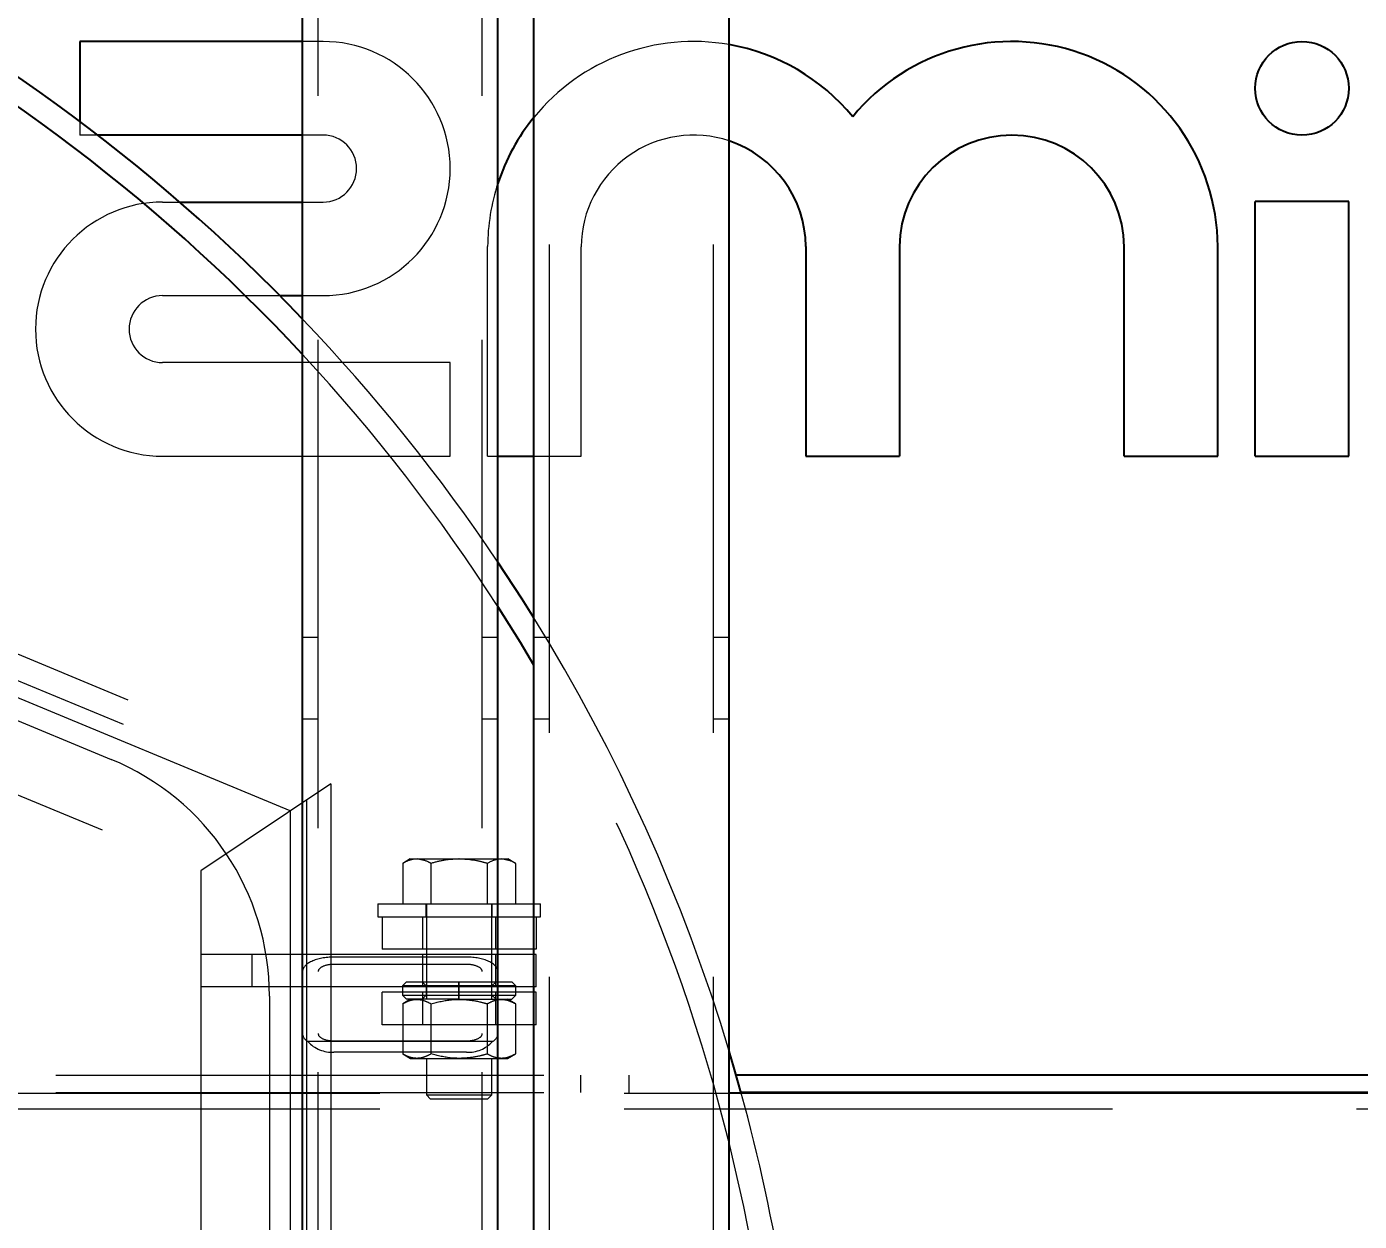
# Model space of a CAD drawing. Header units: millimetres. Extents: x 1293 to 41893, y 1011 to 26911.
# Drawn here: x 13609.4 to 13782.7, y 6702.2 to 6857.6 of the extents above; entities that cross this region are included whole.
import ezdxf

# ---------------------------------------------------------------- set-up
doc = ezdxf.new("R2010")
doc.units = ezdxf.units.MM
doc.header["$LTSCALE"] = 50
doc.linetypes.add('HIDDEN', pattern=[1.905, 1.27, -0.635])
doc.layers.add('CAPA_1', color=7, linetype='Continuous')
doc.styles.add('SLDTEXTSTYLE0', font='TXT', dxfattribs={"width": 0.75})
doc.dimstyles.new('SLDDIMSTYLE0', dxfattribs={"dimtxt": 100, "dimasz": 100, "dimexe": 0, "dimexo": 0.0625, "dimgap": 25, "dimtad": 2, "dimdec": 0, "dimlfac": 1.5, "dimrnd": 1e-09, "dimzin": 12, "dimdsep": 46, "dimtxsty": 'SLDTEXTSTYLE0', "dimsah": 1, "dimcen": 0.09, "dimadec": 0, "dimazin": 3, "dimtfac": 1, "dimtdec": 0, "dimtofl": 0, "dimtmove": 0, "dimatfit": 3, "dimfxl": 1, "dimfrac": 2, "dimtolj": 1, "dimtzin": 12, "dimarcsym": 0})

# ---------------------------------------------------------------- blocks, each defined once
blk = doc.blocks.new('_D_5')
at = {"layer": 'CAPA_1', "transparency": 16777216}
for p, q in [((11574.4, 7831.18), (17588.06, 7831.18)), ((17538.06, 7831.18), (17538.06, 4708.49)), ((16485.16, 4708.49), (17588.06, 4708.49))]:
    blk.add_line(p, q, dxfattribs=at)
for points in [[(17538.06, 7831.18), (17522.68, 7731.18), (17553.45, 7731.18)], [(17538.06, 4708.49), (17553.45, 4808.49), (17522.68, 4808.49)]]:
    blk.add_solid(points, dxfattribs=at)
at = {"layer": 'CAPA_1', "transparency": 16777216, "insert": (17409.15, 6122.06), "char_height": 100, "attachment_point": 1, "rotation": 90, "style": 'SLDTEXTSTYLE0'}
blk.add_mtext('4684', dxfattribs=at)
blk = doc.blocks.new('_D_15')
at = {"layer": 'CAPA_1', "transparency": 16777216}
for p, q in [((6530.12, 8742.38), (6530.12, 9415.65)), ((16745.16, 6492), (16745.16, 9415.65)), ((6530.12, 9365.65), (16745.16, 9365.65))]:
    blk.add_line(p, q, dxfattribs=at)
for points in [[(6530.12, 9365.65), (6630.12, 9350.26), (6630.12, 9381.03)], [(16745.16, 9365.65), (16645.16, 9381.03), (16645.16, 9350.26)]]:
    blk.add_solid(points, dxfattribs=at)
at = {"layer": 'CAPA_1', "transparency": 16777216, "insert": (11452.92, 9494.55), "char_height": 100, "attachment_point": 1, "style": 'SLDTEXTSTYLE0'}
blk.add_mtext('15323', dxfattribs=at)

msp = doc.modelspace()

# ---------------------------------------------------------------- linework, layer by layer
at = {"color": 7, "linetype": 'Continuous', "lineweight": 25}
for p, q in [((13675.393483, 6289.4929069), (13675.393483, 7083.4942403)), ((13645.3101497, 4848.3268323), (13645.3101497, 7081.6452249)), ((13670.7101497, 4848.3268323), (13670.7101497, 7081.6452249)), ((13700.793483, 6289.4929069), (13700.793483, 7060.1262403)), ((13645.3101497, 6855.6319725), (13616.366196, 6855.6319725)), ((13616.366196, 6855.6319725), (13616.366196, 6845.2336946)), ((13645.3101497, 6843.4587129), (13618.6993952, 6843.4587129)), ((13629.3400631, 6834.7548323), (13645.3101497, 6834.7548323)), ((13781.3725958, 6834.8156986), (13769.1993362, 6834.8156986)), ((13769.1993362, 6801.7044326), (13769.1993362, 6834.8156986)), ((13781.3725958, 6801.7044326), (13781.3725958, 6834.8156986)), ((13710.7682436, 6828.972534), (13710.7682436, 6801.7044326)), ((13722.9417337, 6828.972534), (13722.9417337, 6801.7044326)), ((13752.1567728, 6801.7044326), (13752.1567728, 6828.9407067)), ((13764.3300324, 6801.7044326), (13764.3300324, 6828.972534)), ((13642.3458465, 6822.5815728), (13645.3101497, 6822.5815728)), ((13670.7101497, 6801.7044326), (13675.393483, 6801.7044326)), ((13710.7682436, 6801.7044326), (13722.9417337, 6801.7044326)), ((13752.1567728, 6801.7044326), (13764.3300324, 6801.7044326)), ((13769.1993362, 6801.7044326), (13781.3725958, 6801.7044326)), ((13810.4268163, 6721.2035736), (13701.7155415, 6721.2035736)), ((14253.393483, 6718.8595736), (13700.793483, 6718.8595736)), ((14143.7601497, 6718.9262403), (13702.3551053, 6718.9262403))]:
    msp.add_line(p, q, dxfattribs=at)
at = {"color": 1, "linetype": 'HIDDEN', "lineweight": 18}
for p, q in [((13677.425483, 6289.4929069), (13677.425483, 7083.4942403)), ((13647.3421497, 4848.3268323), (13647.3421497, 7081.6452249)), ((13668.6781497, 4848.3268323), (13668.6781497, 7081.6452249)), ((13698.761483, 6289.4929069), (13698.761483, 7062.1582403)), ((13647.9854412, 6855.6319725), (13645.3101497, 6855.6319725)), ((13616.366196, 6845.2336946), (13616.366196, 6843.4587129)), ((13618.6993952, 6843.4587129), (13616.366196, 6843.4587129)), ((13647.9854412, 6843.4587129), (13645.3101497, 6843.4587129)), ((13627.1083011, 6834.7548323), (13629.3400631, 6834.7548323)), ((13645.3101497, 6834.7548323), (13647.9854412, 6834.7548323)), ((13475.9301193, 6830.7855382), (13649.0054871, 6759.0953735)), ((13669.3799449, 6801.7044326), (13669.3799449, 6828.972534)), ((13681.5532045, 6801.7044326), (13681.5532045, 6828.9407067)), ((13475.2985726, 6827.6105382), (13645.8304871, 6756.9739064)), ((13643.7138204, 6755.5595949), (13474.8775414, 6825.4938715)), ((13474.3388204, 6822.7855382), (13620.4282681, 6762.2733076)), ((13627.1083011, 6822.5815728), (13642.3458465, 6822.5815728)), ((13645.3101497, 6822.5815728), (13647.9854412, 6822.5815728)), ((13472.5618699, 6813.8522048), (13632.0721537, 6747.7808819)), ((13664.5106411, 6813.8776922), (13627.1083011, 6813.8776922)), ((13664.5106411, 6801.7044326), (13664.5106411, 6813.8776922)), ((13627.1083011, 6801.7044326), (13664.5106411, 6801.7044326)), ((13669.3799449, 6801.7044326), (13670.7101497, 6801.7044326)), ((13675.393483, 6801.7044326), (13681.5532045, 6801.7044326)), ((13647.3421497, 6778.1208915), (13645.3101497, 6778.1208915)), ((13670.7101497, 6778.1208915), (13668.6781497, 6778.1208915)), ((13677.425483, 6778.1179069), (13675.393483, 6778.1179069)), ((13700.793483, 6778.1179069), (13698.761483, 6778.1179069)), ((13645.3101497, 6767.5375582), (13647.3421497, 6767.5375582)), ((13668.6781497, 6767.5375582), (13670.7101497, 6767.5375582)), ((13675.393483, 6767.5345736), (13677.425483, 6767.5345736)), ((13698.761483, 6767.5345736), (13700.793483, 6767.5345736)), ((13649.0054871, 6759.0953735), (13632.0721537, 6747.7808819)), ((13649.0054871, 6759.0953735), (13649.0054871, 6481.4522048)), ((13645.8304871, 6756.9739064), (13645.8304871, 6481.4522048)), ((13643.7138204, 6755.5595949), (13643.7138204, 6481.4522048)), ((13659.3219386, 6749.3172182), (13658.3398053, 6748.7501832)), ((13659.3219386, 6749.3172182), (13672.0223688, 6749.3172182)), ((13673.0045022, 6748.7501832), (13672.0223688, 6749.3172182)), ((13632.0721537, 6747.7808819), (13632.0721537, 6481.4522048)), ((13658.3398053, 6748.7501832), (13658.3398053, 6743.4955382)), ((13662.0059795, 6748.7501832), (13662.0059795, 6743.4955382)), ((13669.3383279, 6748.7501832), (13669.3383279, 6743.4955382)), ((13673.0045022, 6748.7501832), (13673.0045022, 6743.4955382)), ((13655.0888204, 6743.4955382), (13676.2554871, 6743.4955382)), ((13655.0888204, 6743.4955382), (13655.0888204, 6741.8022048)), ((13661.3541537, 6743.4955382), (13661.3541537, 6741.8022048)), ((13661.4388204, 6743.4955382), (13661.4388204, 6731.0834048)), ((13669.9054871, 6731.0834048), (13669.9054871, 6743.4955382)), ((13669.9901537, 6741.8022048), (13669.9901537, 6743.4955382)), ((13676.2554871, 6741.8022048), (13676.2554871, 6743.4955382)), ((13655.0888204, 6741.8022048), (13676.2554871, 6741.8022048)), ((13655.6721537, 6741.8022048), (13655.6721537, 6737.5688715)), ((13660.9096537, 6741.8022048), (13660.9096537, 6737.5688715)), ((13670.4346537, 6737.5688715), (13670.4346537, 6741.8022048)), ((13675.6721537, 6741.8022048), (13675.6721537, 6737.5688715)), ((13675.6721537, 6737.5688715), (13655.6721537, 6737.5688715)), ((13675.6721537, 6736.9022048), (13632.0721537, 6736.9022048)), ((13638.7388204, 6732.6688715), (13638.7388204, 6736.9022048)), ((13666.6461497, 6736.5593127), (13649.3741497, 6736.5593127)), ((13666.6461497, 6735.6117755), (13649.3741497, 6735.6117755)), ((13660.9096537, 6736.9022048), (13660.9096537, 6732.6688715)), ((13670.4346537, 6732.6688715), (13670.4346537, 6736.9022048)), ((13675.6721537, 6732.6688715), (13675.6721537, 6736.9022048)), ((13675.6721537, 6732.6688715), (13632.0721537, 6732.6688715)), ((13675.6721537, 6732.0022048), (13655.6721537, 6732.0022048)), ((13655.6721537, 6727.7688715), (13655.6721537, 6732.0022048)), ((13658.8353204, 6733.3355382), (13658.3061537, 6732.8063715)), ((13665.6141537, 6732.8063715), (13658.3061537, 6732.8063715)), ((13658.3061537, 6732.8063715), (13658.3061537, 6731.6125715)), ((13658.8353204, 6733.3355382), (13665.6343871, 6733.3355382)), ((13660.8757871, 6733.3355382), (13661.4049537, 6732.8063715)), ((13660.9096537, 6732.0022048), (13660.9096537, 6727.7688715)), ((13661.4049537, 6732.8063715), (13661.4049537, 6731.6125715)), ((13665.6183204, 6733.3355382), (13665.6141537, 6732.8063715)), ((13665.6141537, 6731.6125715), (13665.6141537, 6732.8063715)), ((13665.6385537, 6732.8063715), (13665.6343871, 6733.3355382)), ((13665.6385537, 6732.8063715), (13665.6385537, 6731.6125715)), ((13665.6721537, 6733.3355382), (13672.5089871, 6733.3355382)), ((13665.6721537, 6731.0834048), (13665.6721537, 6733.3355382)), ((13673.0381537, 6732.8063715), (13665.6721537, 6732.8063715)), ((13669.9393537, 6732.8063715), (13670.4685204, 6733.3355382)), ((13669.9393537, 6731.6125715), (13669.9393537, 6732.8063715)), ((13670.4346537, 6727.7688715), (13670.4346537, 6732.0022048)), ((13673.0381537, 6732.8063715), (13672.5089871, 6733.3355382)), ((13673.0381537, 6731.6125715), (13673.0381537, 6732.8063715)), ((13675.6721537, 6727.7688715), (13675.6721537, 6732.0022048)), ((13641.0054871, 6731.4773232), (13641.0054871, 6522.7855382)), ((13658.3061537, 6731.6125715), (13665.6141537, 6731.6125715)), ((13658.3061537, 6731.6125715), (13658.8353204, 6731.0834048)), ((13659.3694751, 6731.0834048), (13658.3400204, 6730.4890489)), ((13658.3400204, 6730.4890489), (13658.3400204, 6723.9561608)), ((13665.6183204, 6731.0834048), (13658.8353204, 6731.0834048)), ((13661.4049537, 6731.6125715), (13660.8757871, 6731.0834048)), ((13662.0057644, 6730.4888626), (13662.0057644, 6723.956347)), ((13665.6141537, 6731.6125715), (13665.6183204, 6731.0834048)), ((13665.6225263, 6731.0834048), (13665.6183204, 6731.0834048)), ((13665.6225263, 6731.0834048), (13672.5089871, 6731.0834048)), ((13665.6343871, 6731.0834048), (13665.6385537, 6731.6125715)), ((13665.6721537, 6731.6125715), (13673.0381537, 6731.6125715)), ((13669.338543, 6730.4888626), (13669.338543, 6723.956347)), ((13670.4685204, 6731.0834048), (13669.9393537, 6731.6125715)), ((13673.0042871, 6730.4890489), (13671.9748324, 6731.0834048)), ((13672.5089871, 6731.0834048), (13673.0381537, 6731.6125715)), ((13673.0042871, 6730.4890489), (13673.0042871, 6723.9561608)), ((13675.6721537, 6727.7688715), (13655.6721537, 6727.7688715)), ((13670.029545, 6725.5603347), (13645.9907543, 6725.5603347)), ((13649.3741497, 6725.6626353), (13666.6461497, 6725.6626353)), ((13666.6461497, 6724.1717906), (13649.3741497, 6724.1717906)), ((13658.3400204, 6723.9561608), (13659.3694751, 6723.3618048)), ((13659.3694751, 6723.3618048), (13671.9748324, 6723.3618048)), ((13661.4388204, 6723.3618048), (13661.4388204, 6718.6255515)), ((13669.9054871, 6718.6255515), (13669.9054871, 6723.3618048)), ((13671.9748324, 6723.3618048), (13673.0042871, 6723.9561608)), ((13517.9601497, 6721.2035736), (13701.7155415, 6721.2035736)), ((13681.4518163, 6721.2035736), (13681.4518163, 6718.9262403)), ((13687.8018163, 6718.9262403), (13687.8018163, 6721.2035736)), ((13115.6268163, 6718.8595736), (13700.793483, 6718.8595736)), ((13517.9601497, 6718.9262403), (13702.3551053, 6718.9262403)), ((13661.4388204, 6718.6255515), (13669.9054871, 6718.6255515)), ((13661.4388204, 6718.6255515), (13661.9679871, 6718.0963848)), ((13669.3763204, 6718.0963848), (13661.9679871, 6718.0963848)), ((13669.3763204, 6718.0963848), (13669.9054871, 6718.6255515)), ((13115.6268163, 6716.8275736), (14253.7101497, 6716.8275736))]:
    msp.add_line(p, q, dxfattribs=at)
at = {"color": 7, "linetype": 'Continuous', "lineweight": 25, "flags": 128}
for points in [[(13675.393483, 6780.6709264), (13673.8741019, 6783.0907706), (13670.7101497, 6787.9312108)], [(13675.393483, 6774.5311474), (13673.6428851, 6777.454498), (13670.7101497, 6782.1456365)], [(13702.3734582, 6718.8595736), (13701.4158433, 6722.2416167), (13700.793483, 6724.3426029)]]:
    msp.add_lwpolyline(points, dxfattribs=at)
at = {"color": 7, "linetype": 'Continuous', "lineweight": 25}
msp.add_circle((13775.285966, 6849.5453427), 6.0866298, dxfattribs=at)
for centre, radius, start, end in [((13474.3388204, 6656.1188715), 236.5083333, 43.705759264, 84.783170205), ((13474.3388204, 6656.1188715), 233.3333333, 42.883890132, 84.783170205), ((13696.1608393, 6828.8508014), 26.7811711, 39.401889806, 80.038792286), ((13737.549138, 6828.8508014), 26.7811711, 0.260436153, 140.598110194), ((13696.1608393, 6828.8508014), 26.7811711, 140.845500721, 161.863986683), ((13696.1608393, 6828.8508014), 14.6079115, 0.477470356, 71.510400235), ((13737.549138, 6828.8508014), 14.6079115, 0.352632614, 179.522529644)]:
    msp.add_arc(centre, radius, start, end, dxfattribs=at)
at = {"color": 1, "linetype": 'HIDDEN', "lineweight": 18}
for centre, radius, start, end in [((13647.9854412, 6839.1067726), 16.5251999, 270, 90), ((13696.1608393, 6828.8508014), 26.7811711, 80.038792286, 140.845500721), ((13647.9854412, 6839.1067726), 4.3519403, 270, 90), ((13696.1608393, 6828.8508014), 14.6079115, 71.510400235, 179.647367386), ((13696.1608393, 6828.8508014), 26.7811711, 161.863986683, 179.739563738), ((13627.1083011, 6818.2296325), 16.5251999, 90, 270), ((13627.1083011, 6818.2296325), 4.3519403, 90, 270), ((13474.3388204, 6656.1188715), 236.5083333, 33.871101768, 43.705759264), ((13474.3388204, 6656.1188715), 233.3333333, 32.691447788, 42.883890132), ((13474.3388204, 6656.1188715), 236.5083333, 16.765916918, 31.777945342), ((13474.3388204, 6656.1188715), 233.3333333, 9.208729266, 30.496197748), ((13607.6721537, 6731.4773232), 33.3333333, 0, 67.5), ((13649.2399022, 6728.661023), 4.4912392, 223.660665108, 271.712881411), ((13666.7803972, 6728.661023), 4.4912392, 268.287118589, 316.339334892), ((13474.3388204, 6656.1188715), 236.5083333, 9.084053235, 15.383533673)]:
    msp.add_arc(centre, radius, start, end, dxfattribs=at)
for centre, major_axis, start_param, end_param in [((13649.3741497, 6734.6642384), (4.064, 0), 1.5707963268, 3.1415926536), ((13649.3741497, 6734.6642384), (2.032, 0), 1.5707963268, 3.1415926536), ((13666.6461497, 6734.6642384), (4.064, 0), 0, 1.5707963268), ((13666.6461497, 6734.6642384), (2.032, 0), 0, 1.5707963268), ((13649.3741497, 6726.6101725), (4.064, 0), 3.1415926536, 3.7287328072), ((13649.3741497, 6726.6101725), (2.032, 0), 3.1415926536, 4.7123889804), ((13666.6461497, 6726.6101725), (2.032, 0), 4.7123889804, 6.2831853072), ((13666.6461497, 6726.6101725), (4.064, 0), 5.6960451536, 6.2831853072)]:
    msp.add_ellipse(centre, major_axis=major_axis, ratio=0.4663076582, start_param=start_param, end_param=end_param, dxfattribs=at)
for points, knots in [([(13660.1467599, 6749.3172182), (13659.9416416, 6749.3025085), (13659.3296992, 6749.2586244), (13658.7350997, 6748.9532191), (13658.3398053, 6748.7501832)], [0, 0, 0, 0, 0.3351922062, 1, 1, 1, 1]), ([(13662.0059795, 6748.7501832), (13661.8917301, 6748.814405), (13661.3034581, 6749.145084), (13660.6918508, 6749.2404076), (13660.1990249, 6749.3172182)], [0, 0, 0, 0, 0.19421196006, 1, 1, 1, 1]), ([(13665.6198887, 6749.3172182), (13664.9959881, 6749.2848229), (13663.7715001, 6749.2212428), (13662.5869689, 6748.9051973), (13662.0059795, 6748.7501832)], [0, 0, 0, 0, 0.5095195514, 1, 1, 1, 1]), ([(13669.3383279, 6748.7501832), (13668.9136541, 6748.8663404), (13667.7326759, 6749.1893626), (13666.5084312, 6749.2673041), (13665.7244187, 6749.3172182)], [0, 0, 0, 0, 0.3595950484, 1, 1, 1, 1]), ([(13671.1452825, 6749.3172182), (13670.9401642, 6749.3025085), (13670.3282218, 6749.2586244), (13669.7336223, 6748.9532191), (13669.3383279, 6748.7501832)], [0, 0, 0, 0, 0.3351922062, 1, 1, 1, 1]), ([(13673.0045022, 6748.7501832), (13672.8902527, 6748.814405), (13672.3019807, 6749.145084), (13671.6903734, 6749.2404076), (13671.1975475, 6749.3172182)], [0, 0, 0, 0, 0.1942119601, 1, 1, 1, 1]), ([(13658.3400204, 6730.4890489), (13658.6581846, 6730.6528414), (13659.3014129, 6730.9839786), (13660.2544334, 6731.105062), (13661.1654484, 6730.9271855), (13661.7239534, 6730.63586), (13662.0057644, 6730.4888626)], [0, 0, 0, 0, 0.2646061211, 0.5349506065, 0.7653448938, 1, 1, 1, 1]), ([(13662.0057644, 6730.4888626), (13662.890928, 6730.7063152), (13664.3792375, 6731.0719388), (13666.5555025, 6731.0702052), (13668.1128912, 6730.8231188), (13669.0321989, 6730.5724079), (13669.338543, 6730.4888626)], [0, 0, 0, 0, 0.3661794341, 0.6156922034, 0.8719357593, 1, 1, 1, 1]), ([(13669.338543, 6730.4888626), (13669.6567179, 6730.6526872), (13670.2999668, 6730.9838886), (13671.252998, 6731.1050711), (13672.1640033, 6730.9272859), (13672.7224868, 6730.6360175), (13673.0042871, 6730.4890489)], [0, 0, 0, 0, 0.2646176718, 0.5349733347, 0.7653562273, 1, 1, 1, 1]), ([(13662.0057644, 6723.956347), (13661.6875896, 6723.7925225), (13661.0443406, 6723.4613211), (13660.0913095, 6723.3401386), (13659.1803041, 6723.5179238), (13658.6218207, 6723.8091922), (13658.3400204, 6723.9561608)], [0, 0, 0, 0, 0.2646176718, 0.5349733347, 0.7653562273, 1, 1, 1, 1]), ([(13669.338543, 6723.956347), (13669.032194, 6723.8727996), (13668.1282203, 6723.626268), (13666.5717214, 6723.3764904), (13664.3947317, 6723.3695078), (13662.8909258, 6723.7389111), (13662.0057644, 6723.956347)], [0, 0, 0, 0, 0.1280647744, 0.377893031, 0.6338190398, 1, 1, 1, 1]), ([(13673.0042871, 6723.9561608), (13672.6861228, 6723.7923682), (13672.0428945, 6723.4612311), (13671.0898741, 6723.3401477), (13670.1788591, 6723.5180242), (13669.6203541, 6723.8093497), (13669.338543, 6723.956347)], [0, 0, 0, 0, 0.2646061211, 0.5349506065, 0.7653448938, 1, 1, 1, 1])]:
    msp.add_open_spline(points, degree=3, knots=knots, dxfattribs=at)

# ---------------------------------------------------------------- dimensions: what is measured, and where the dimension line sits
at = {"layer": 'CAPA_1'}
dim = msp.add_linear_dim(base=(16745.1618891, 9365.6463094), p1=(6530.1246702, 8678.8772747), p2=(16745.1618891, 6428.5014528), dimstyle='SLDDIMSTYLE0', dxfattribs=at)
dim.commit()
dim.dimension.update_dxf_attribs({"geometry": '_D_15', "text_midpoint": (11637.6432797, 9365.6463094), "dimtype": 160})
dim = msp.add_linear_dim(base=(17538.0605071, 4708.4929069), p1=(11510.8968592, 7831.1769069), p2=(16421.6646746, 4708.4929069), angle=90, dimstyle='SLDDIMSTYLE0', dxfattribs=at)
dim.commit()
dim.dimension.update_dxf_attribs({"geometry": '_D_5', "text_midpoint": (17538.0605071, 6269.8349069), "dimtype": 160})

doc.saveas('drawing.dxf')
